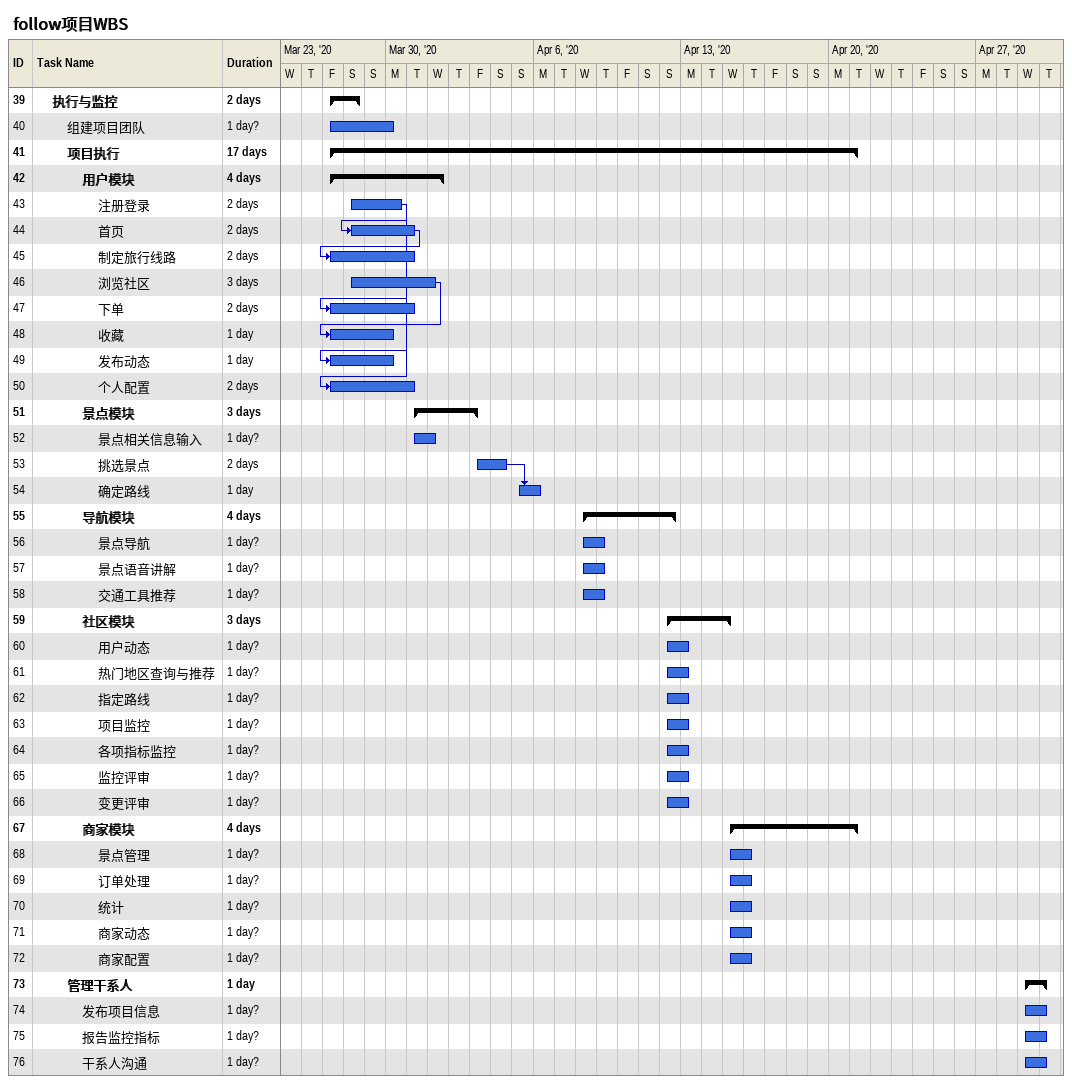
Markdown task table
follow项目WBS

| ID | Level | Task | Duration | Start | Finish | Predecessors |
|---|---|---|---|---|---|---|
| 39 | 2 | **执行与监控** | 2d | 2020-03-27 | 2020-03-28 |  |
| 40 | 3 | 组建项目团队 | 1d? | 2020-03-27 | 2020-03-30 |  |
| 41 | 3 | **项目执行** | 17d | 2020-03-27 | 2020-04-21 |  |
| 42 | 4 | **用户模块** | 4d | 2020-03-27 | 2020-04-01 |  |
| 43 | 5 | 注册登录 | 2d | 2020-03-28 | 2020-03-30 |  |
| 44 | 5 | 首页 | 2d | 2020-03-28 | 2020-03-31 | 43 |
| 45 | 5 | 制定旅行线路 | 2d | 2020-03-27 | 2020-03-31 | 44 |
| 46 | 5 | 浏览社区 | 3d | 2020-03-28 | 2020-04-01 |  |
| 47 | 5 | 下单 | 2d | 2020-03-27 | 2020-03-31 | 43 |
| 48 | 5 | 收藏 | 1d | 2020-03-27 | 2020-03-30 | 46 |
| 49 | 5 | 发布动态 | 1d | 2020-03-27 | 2020-03-30 | 43 |
| 50 | 5 | 个人配置 | 2d | 2020-03-27 | 2020-03-31 | 43 |
| 51 | 4 | **景点模块** | 3d | 2020-03-31 | 2020-04-03 |  |
| 52 | 5 | 景点相关信息输入 | 1d? | 2020-03-31 | 2020-04-01 |  |
| 53 | 5 | 挑选景点 | 2d | 2020-04-03 | 2020-04-04 |  |
| 54 | 5 | 确定路线 | 1d | 2020-04-05 | 2020-04-06 | 53 |
| 55 | 4 | **导航模块** | 4d | 2020-04-08 | 2020-04-12 |  |
| 56 | 5 | 景点导航 | 1d? | 2020-04-08 | 2020-04-09 |  |
| 57 | 5 | 景点语音讲解 | 1d? | 2020-04-08 | 2020-04-09 |  |
| 58 | 5 | 交通工具推荐 | 1d? | 2020-04-08 | 2020-04-09 |  |
| 59 | 4 | **社区模块** | 3d | 2020-04-12 | 2020-04-15 |  |
| 60 | 5 | 用户动态 | 1d? | 2020-04-12 | 2020-04-13 |  |
| 61 | 5 | 热门地区查询与推荐 | 1d? | 2020-04-12 | 2020-04-13 |  |
| 62 | 5 | 指定路线 | 1d? | 2020-04-12 | 2020-04-13 |  |
| 63 | 5 | 项目监控 | 1d? | 2020-04-12 | 2020-04-13 |  |
| 64 | 5 | 各项指标监控 | 1d? | 2020-04-12 | 2020-04-13 |  |
| 65 | 5 | 监控评审 | 1d? | 2020-04-12 | 2020-04-13 |  |
| 66 | 5 | 变更评审 | 1d? | 2020-04-12 | 2020-04-13 |  |
| 67 | 4 | **商家模块** | 4d | 2020-04-15 | 2020-04-21 |  |
| 68 | 5 | 景点管理 | 1d? | 2020-04-15 | 2020-04-16 |  |
| 69 | 5 | 订单处理 | 1d? | 2020-04-15 | 2020-04-16 |  |
| 70 | 5 | 统计 | 1d? | 2020-04-15 | 2020-04-16 |  |
| 71 | 5 | 商家动态 | 1d? | 2020-04-15 | 2020-04-16 |  |
| 72 | 5 | 商家配置 | 1d? | 2020-04-15 | 2020-04-16 |  |
| 73 | 3 | **管理干系人** | 1d | 2020-04-29 | 2020-04-30 |  |
| 74 | 4 | 发布项目信息 | 1d? | 2020-04-29 | 2020-04-30 |  |
| 75 | 4 | 报告监控指标 | 1d? | 2020-04-29 | 2020-04-30 |  |
| 76 | 4 | 干系人沟通 | 1d? | 2020-04-29 | 2020-04-30 |  |
